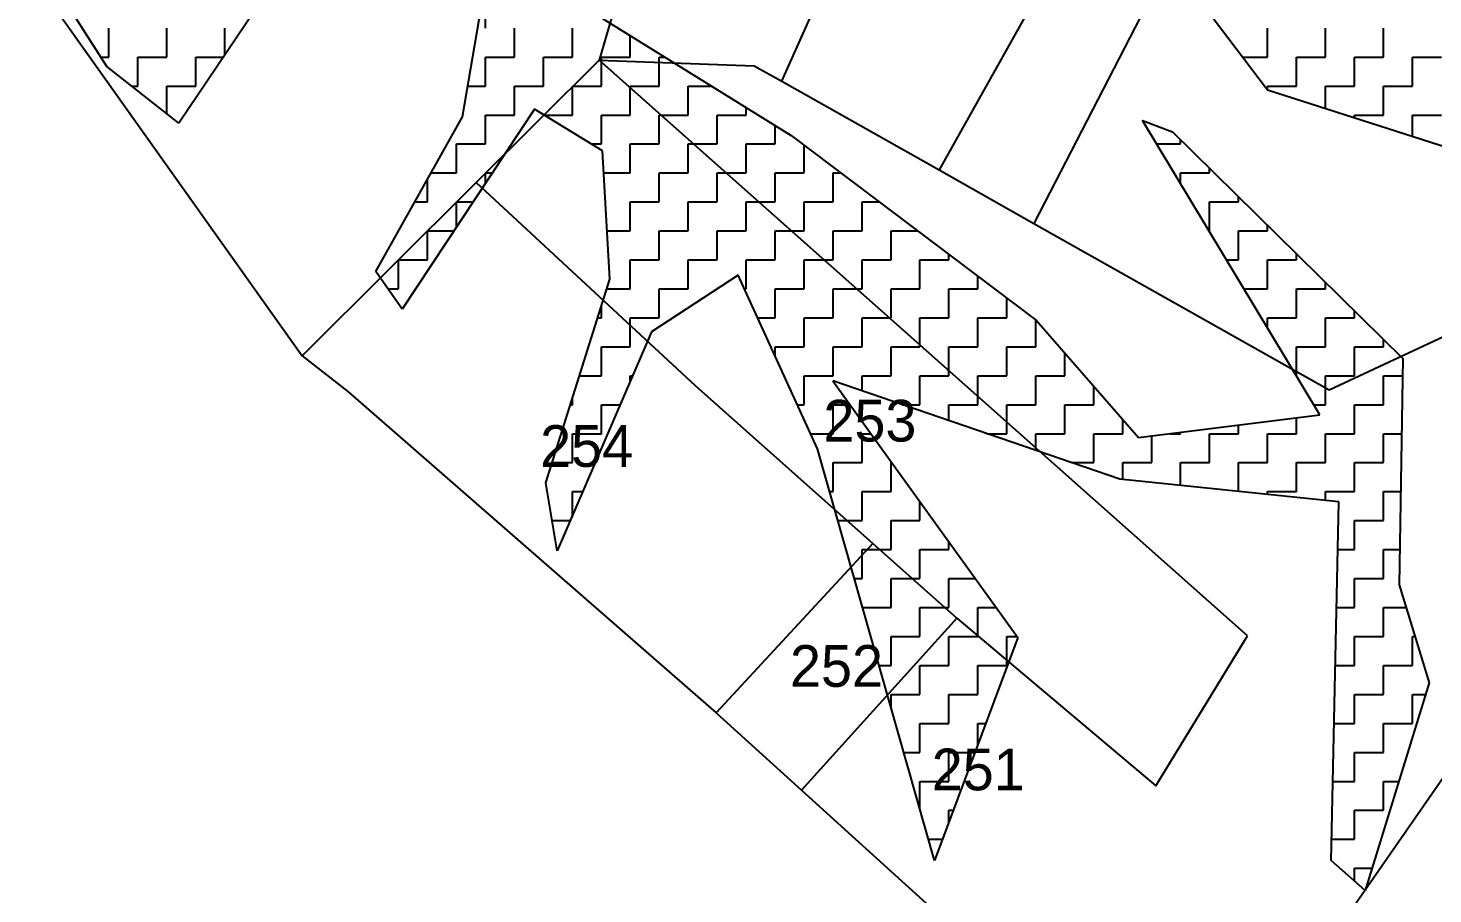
# Model space of a CAD drawing. Header units: metres. Extents: x 291362 to 296970, y 2012513 to 2016467.
# Drawn here: x 292072.6 to 292382.1, y 2013833.2 to 2014024 of the extents above; entities that cross this region are included whole.
import ezdxf
from ezdxf.enums import TextEntityAlignment as Align

# ---------------------------------------------------------------- set-up
doc = ezdxf.new("R2010")
doc.units = ezdxf.units.M
for name, color, linetype in [('POLY_HATCH', 12, 'Continuous'), ('POLY_PARCEL', 6, 'Continuous'), ('TEXT_PARCEL', 7, 'Continuous'), ('V_BOUND_LINE', 7, 'Continuous')]:
    doc.layers.add(name, color=color, linetype=linetype)
doc.styles.add('TEXT_MAP', font='')
doc.styles.get('TEXT_MAP').set_extended_font_data('Kruti Dev 050')

msp = doc.modelspace()

# ---------------------------------------------------------------- linework, layer by layer
at = {"layer": 'POLY_HATCH'}
for p, q in [((292251.63, 2014134.71), (292345.64, 2014010.36)), ((292168.3, 2014004.43), (292175.79, 2014048.5)), ((292129.87, 2014038.8), (292105.74, 2014003.04)), ((292089.93, 2014015.51), (292076.62, 2014036.3)), ((292199.08, 2014026.05), (292240.68, 2014000.27)), ((292105.74, 2014003.04), (292089.93, 2014015.51)), ((292345.64, 2014010.36), (292392.23, 2013995.39)), ((292149.16, 2013970.34), (292168.3, 2014004.43)), ((292184.11, 2014006.09), (292154.99, 2013962.02)), ((292199.08, 2013996.95), (292184.11, 2014006.09)), ((292357.16, 2013938.74), (292318.06, 2014003.6)), ((292318.06, 2014003.6), (292324.71, 2014001.1)), ((292324.71, 2014001.1), (292375.47, 2013951.21)), ((292240.68, 2014000.27), (292294.76, 2013959.53)), ((292200.75, 2013968.68), (292199.08, 2013996.95)), ((292154.99, 2013962.02), (292149.16, 2013970.34)), ((292229.03, 2013969.51), (292209.9, 2013957.03)), ((292246.51, 2013931.26), (292229.03, 2013969.51)), ((292186.6, 2013923.77), (292200.75, 2013968.68)), ((292294.76, 2013959.53), (292317.23, 2013933.75)), ((292209.9, 2013957.03), (292189.1, 2013908.81)), ((292375.47, 2013951.21), (292374.63, 2013901.32)), ((292313.07, 2013924.6), (292249.83, 2013946.22)), ((292249.83, 2013946.22), (292290.6, 2013889.68)), ((292317.23, 2013933.75), (292357.16, 2013938.74)), ((292272.3, 2013840.62), (292246.51, 2013931.26)), ((292189.1, 2013908.81), (292186.6, 2013923.77)), ((292361.32, 2013919.62), (292313.07, 2013924.6)), ((292359.66, 2013840.62), (292361.32, 2013919.62)), ((292374.63, 2013901.32), (292381.29, 2013879.7)), ((292290.6, 2013889.68), (292272.3, 2013840.62)), ((292381.29, 2013879.7), (292367.15, 2013833.97)), ((292367.15, 2013833.97), (292359.66, 2013840.62))]:
    msp.add_line(p, q, dxfattribs=at)
at = {"layer": 'POLY_HATCH', "linetype": 'Continuous'}
for p, q in [((292173.33, 2014023.96), (292173.33, 2014030.34)), ((292090.37, 2014017.58), (292090.37, 2014023.96)), ((292103.13, 2014017.58), (292103.13, 2014023.96)), ((292115.9, 2014018.09), (292115.9, 2014023.96)), ((292179.72, 2014017.58), (292179.72, 2014023.96)), ((292192.48, 2014017.58), (292192.48, 2014023.96)), ((292205.24, 2014017.58), (292205.24, 2014022.23)), ((292345.65, 2014017.58), (292345.65, 2014023.96)), ((292358.41, 2014017.58), (292358.41, 2014023.96)), ((292371.17, 2014017.58), (292371.17, 2014023.96)), ((292088.61, 2014017.58), (292090.37, 2014017.58)), ((292096.75, 2014017.58), (292103.13, 2014017.58)), ((292096.75, 2014011.19), (292096.75, 2014017.58)), ((292109.52, 2014017.58), (292115.55, 2014017.58)), ((292109.52, 2014011.19), (292109.52, 2014017.58)), ((292173.33, 2014017.58), (292179.72, 2014017.58)), ((292173.33, 2014011.19), (292173.33, 2014017.58)), ((292186.1, 2014017.58), (292192.48, 2014017.58)), ((292186.1, 2014011.19), (292186.1, 2014017.58)), ((292198.86, 2014017.58), (292205.24, 2014017.58)), ((292198.86, 2014011.19), (292198.86, 2014017.58)), ((292211.63, 2014017.58), (292212.76, 2014017.58)), ((292211.63, 2014011.19), (292211.63, 2014017.58)), ((292340.18, 2014017.58), (292345.65, 2014017.58)), ((292352.03, 2014017.58), (292358.41, 2014017.58)), ((292352.03, 2014011.19), (292352.03, 2014017.58)), ((292364.79, 2014017.58), (292371.17, 2014017.58)), ((292364.79, 2014011.19), (292364.79, 2014017.58)), ((292377.56, 2014017.58), (292383.94, 2014017.58)), ((292377.56, 2014011.19), (292377.56, 2014017.58)), ((292095.41, 2014011.19), (292096.75, 2014011.19)), ((292103.13, 2014011.19), (292109.52, 2014011.19)), ((292103.13, 2014005.1), (292103.13, 2014011.19)), ((292169.45, 2014011.19), (292173.33, 2014011.19)), ((292179.72, 2014011.19), (292186.1, 2014011.19)), ((292179.72, 2014004.81), (292179.72, 2014011.19)), ((292192.48, 2014011.19), (292198.86, 2014011.19)), ((292192.48, 2014004.81), (292192.48, 2014011.19)), ((292205.24, 2014011.19), (292211.63, 2014011.19)), ((292205.24, 2014004.81), (292205.24, 2014011.19)), ((292218.01, 2014011.19), (292223.06, 2014011.19)), ((292218.01, 2014004.81), (292218.01, 2014011.19)), ((292345.65, 2014011.19), (292352.03, 2014011.19)), ((292345.65, 2014010.35), (292345.65, 2014011.19)), ((292358.41, 2014011.19), (292364.79, 2014011.19)), ((292358.41, 2014006.25), (292358.41, 2014011.19)), ((292371.17, 2014011.19), (292377.56, 2014011.19)), ((292371.17, 2014004.81), (292371.17, 2014011.19)), ((292173.33, 2014004.81), (292179.72, 2014004.81)), ((292173.33, 2013998.43), (292173.33, 2014004.81)), ((292186.2, 2014004.81), (292192.48, 2014004.81)), ((292198.86, 2014004.81), (292205.24, 2014004.81)), ((292198.86, 2013998.43), (292198.86, 2014004.81)), ((292211.63, 2014004.81), (292218.01, 2014004.81)), ((292211.63, 2013998.43), (292211.63, 2014004.81)), ((292224.39, 2014004.81), (292230.77, 2014004.81)), ((292224.39, 2013998.43), (292224.39, 2014004.81)), ((292230.77, 2014004.81), (292230.77, 2014006.41)), ((292364.79, 2014004.81), (292371.17, 2014004.81)), ((292364.79, 2014004.2), (292364.79, 2014004.81)), ((292377.56, 2014004.81), (292383.94, 2014004.81)), ((292377.56, 2014000.1), (292377.56, 2014004.81)), ((292237.15, 2013998.43), (292237.15, 2014002.46)), ((292166.95, 2013998.43), (292173.33, 2013998.43)), ((292166.95, 2013992.05), (292166.95, 2013998.43)), ((292196.65, 2013998.43), (292198.86, 2013998.43)), ((292205.24, 2013998.43), (292211.63, 2013998.43)), ((292205.24, 2013992.05), (292205.24, 2013998.43)), ((292218.01, 2013998.43), (292224.39, 2013998.43)), ((292218.01, 2013992.05), (292218.01, 2013998.43)), ((292230.77, 2013998.43), (292237.15, 2013998.43)), ((292230.77, 2013992.05), (292230.77, 2013998.43)), ((292243.54, 2013992.05), (292243.54, 2013998.12)), ((292321.17, 2013998.43), (292326.5, 2013998.43)), ((292326.5, 2013998.43), (292326.5, 2013999.35)), ((292161.35, 2013992.05), (292166.95, 2013992.05)), ((292173.33, 2013992.05), (292174.83, 2013992.05)), ((292173.33, 2013989.79), (292173.33, 2013992.05)), ((292199.37, 2013992.05), (292205.24, 2013992.05)), ((292211.63, 2013992.05), (292218.01, 2013992.05)), ((292211.63, 2013985.67), (292211.63, 2013992.05)), ((292224.39, 2013992.05), (292230.77, 2013992.05)), ((292224.39, 2013985.67), (292224.39, 2013992.05)), ((292237.15, 2013992.05), (292243.54, 2013992.05)), ((292237.15, 2013985.67), (292237.15, 2013992.05)), ((292249.92, 2013992.05), (292251.6, 2013992.05)), ((292249.92, 2013985.67), (292249.92, 2013992.05)), ((292326.5, 2013992.05), (292332.88, 2013992.05)), ((292326.5, 2013989.59), (292326.5, 2013992.05)), ((292332.88, 2013992.05), (292332.88, 2013993.07)), ((292160.57, 2013985.67), (292160.57, 2013990.66)), ((292157.77, 2013985.67), (292160.57, 2013985.67)), ((292166.95, 2013985.67), (292170.61, 2013985.67)), ((292166.95, 2013980.13), (292166.95, 2013985.67)), ((292205.24, 2013985.67), (292211.63, 2013985.67)), ((292205.24, 2013979.28), (292205.24, 2013985.67)), ((292218.01, 2013985.67), (292224.39, 2013985.67)), ((292218.01, 2013979.28), (292218.01, 2013985.67)), ((292230.77, 2013985.67), (292237.15, 2013985.67)), ((292230.77, 2013979.28), (292230.77, 2013985.67)), ((292243.54, 2013985.67), (292249.92, 2013985.67)), ((292243.54, 2013979.28), (292243.54, 2013985.67)), ((292256.3, 2013985.67), (292260.07, 2013985.67)), ((292256.3, 2013979.28), (292256.3, 2013985.67)), ((292332.88, 2013985.67), (292339.26, 2013985.67)), ((292332.88, 2013979.28), (292332.88, 2013985.67)), ((292339.26, 2013985.67), (292339.26, 2013986.8)), ((292154.18, 2013979.28), (292154.19, 2013979.28)), ((292154.19, 2013979.28), (292154.19, 2013979.29)), ((292160.57, 2013979.28), (292166.39, 2013979.28)), ((292160.57, 2013972.9), (292160.57, 2013979.28)), ((292200.12, 2013979.28), (292205.24, 2013979.28)), ((292211.63, 2013979.28), (292218.01, 2013979.28)), ((292211.63, 2013972.9), (292211.63, 2013979.28)), ((292224.39, 2013979.28), (292230.77, 2013979.28)), ((292224.39, 2013972.9), (292224.39, 2013979.28)), ((292237.15, 2013979.28), (292243.54, 2013979.28)), ((292237.15, 2013972.9), (292237.15, 2013979.28)), ((292249.92, 2013979.28), (292256.3, 2013979.28)), ((292249.92, 2013972.9), (292249.92, 2013979.28)), ((292262.68, 2013979.28), (292268.54, 2013979.28)), ((292262.68, 2013972.9), (292262.68, 2013979.28)), ((292332.72, 2013979.28), (292332.88, 2013979.28)), ((292339.26, 2013979.28), (292345.65, 2013979.28)), ((292339.26, 2013972.9), (292339.26, 2013979.28)), ((292345.65, 2013979.28), (292345.65, 2013980.53)), ((292154.19, 2013972.9), (292160.57, 2013972.9)), ((292154.19, 2013966.52), (292154.19, 2013972.9)), ((292205.24, 2013972.9), (292211.63, 2013972.9)), ((292205.24, 2013966.52), (292205.24, 2013972.9)), ((292218.01, 2013972.9), (292224.39, 2013972.9)), ((292218.01, 2013966.52), (292218.01, 2013972.9)), ((292230.77, 2013972.9), (292237.15, 2013972.9)), ((292230.77, 2013966.52), (292230.77, 2013972.9)), ((292243.54, 2013972.9), (292249.92, 2013972.9)), ((292243.54, 2013966.52), (292243.54, 2013972.9)), ((292256.3, 2013972.9), (292262.68, 2013972.9)), ((292256.3, 2013966.52), (292256.3, 2013972.9)), ((292269.06, 2013972.9), (292275.45, 2013972.9)), ((292269.06, 2013966.52), (292269.06, 2013972.9)), ((292275.45, 2013972.9), (292275.45, 2013974.08)), ((292336.56, 2013972.9), (292339.26, 2013972.9)), ((292345.65, 2013972.9), (292352.03, 2013972.9)), ((292345.65, 2013966.52), (292345.65, 2013972.9)), ((292352.03, 2013972.9), (292352.03, 2013974.25)), ((292151.84, 2013966.52), (292154.19, 2013966.52)), ((292200.07, 2013966.52), (292205.24, 2013966.52)), ((292211.63, 2013966.52), (292218.01, 2013966.52)), ((292211.63, 2013960.14), (292211.63, 2013966.52)), ((292224.39, 2013966.52), (292224.45, 2013966.52)), ((292224.39, 2013966.48), (292224.39, 2013966.52)), ((292230.4, 2013966.52), (292230.77, 2013966.52)), ((292237.15, 2013966.52), (292243.54, 2013966.52)), ((292237.15, 2013960.14), (292237.15, 2013966.52)), ((292249.92, 2013966.52), (292256.3, 2013966.52)), ((292249.92, 2013960.14), (292249.92, 2013966.52)), ((292262.68, 2013966.52), (292269.06, 2013966.52)), ((292262.68, 2013960.14), (292262.68, 2013966.52)), ((292275.45, 2013966.52), (292281.83, 2013966.52)), ((292275.45, 2013960.14), (292275.45, 2013966.52)), ((292281.83, 2013966.52), (292281.83, 2013969.27)), ((292340.41, 2013966.52), (292345.65, 2013966.52)), ((292352.03, 2013966.52), (292358.41, 2013966.52)), ((292352.03, 2013960.14), (292352.03, 2013966.52)), ((292358.41, 2013966.52), (292358.41, 2013967.98)), ((292288.21, 2013960.14), (292288.21, 2013964.47)), ((292198.86, 2013960.14), (292198.86, 2013962.69)), ((292364.79, 2013960.14), (292364.79, 2013961.71)), ((292198.06, 2013960.14), (292198.86, 2013960.14)), ((292205.24, 2013960.14), (292211.63, 2013960.14)), ((292205.24, 2013953.76), (292205.24, 2013960.14)), ((292233.31, 2013960.14), (292237.15, 2013960.14)), ((292243.54, 2013960.14), (292249.92, 2013960.14)), ((292243.54, 2013953.76), (292243.54, 2013960.14)), ((292256.3, 2013960.14), (292262.68, 2013960.14)), ((292256.3, 2013953.76), (292256.3, 2013960.14)), ((292269.06, 2013960.14), (292275.45, 2013960.14)), ((292269.06, 2013953.76), (292269.06, 2013960.14)), ((292281.83, 2013960.14), (292288.21, 2013960.14)), ((292281.83, 2013953.76), (292281.83, 2013960.14)), ((292294.59, 2013953.76), (292294.59, 2013959.66)), ((292345.65, 2013960.14), (292352.03, 2013960.14)), ((292345.65, 2013957.84), (292345.65, 2013960.14)), ((292358.41, 2013960.14), (292364.79, 2013960.14)), ((292358.41, 2013953.76), (292358.41, 2013960.14)), ((292371.17, 2013953.76), (292371.17, 2013955.43)), ((292198.86, 2013953.76), (292205.24, 2013953.76)), ((292198.86, 2013947.38), (292198.86, 2013953.76)), ((292237.15, 2013953.76), (292243.54, 2013953.76)), ((292237.15, 2013951.73), (292237.15, 2013953.76)), ((292249.92, 2013953.76), (292256.3, 2013953.76)), ((292249.92, 2013947.38), (292249.92, 2013953.76)), ((292262.68, 2013953.76), (292269.06, 2013953.76)), ((292262.68, 2013947.38), (292262.68, 2013953.76)), ((292275.45, 2013953.76), (292281.83, 2013953.76)), ((292275.45, 2013947.38), (292275.45, 2013953.76)), ((292288.21, 2013953.76), (292294.59, 2013953.76)), ((292288.21, 2013947.38), (292288.21, 2013953.76)), ((292300.97, 2013947.38), (292300.97, 2013952.4)), ((292352.03, 2013953.76), (292358.41, 2013953.76)), ((292352.03, 2013947.38), (292352.03, 2013953.76)), ((292364.79, 2013953.76), (292371.17, 2013953.76)), ((292364.79, 2013947.38), (292364.79, 2013953.76)), ((292194.04, 2013947.38), (292198.86, 2013947.38)), ((292205.24, 2013947.38), (292205.73, 2013947.38)), ((292205.24, 2013946.24), (292205.24, 2013947.38)), ((292243.54, 2013947.38), (292249.92, 2013947.38)), ((292243.54, 2013940.99), (292243.54, 2013947.38)), ((292256.3, 2013947.38), (292262.68, 2013947.38)), ((292256.3, 2013944.01), (292256.3, 2013947.38)), ((292269.06, 2013947.38), (292275.45, 2013947.38)), ((292269.06, 2013940.99), (292269.06, 2013947.38)), ((292281.83, 2013947.38), (292288.21, 2013947.38)), ((292281.83, 2013940.99), (292281.83, 2013947.38)), ((292294.59, 2013947.38), (292300.97, 2013947.38)), ((292294.59, 2013940.99), (292294.59, 2013947.38)), ((292307.35, 2013940.99), (292307.35, 2013945.08)), ((292351.96, 2013947.38), (292352.03, 2013947.38)), ((292358.41, 2013947.38), (292364.79, 2013947.38)), ((292358.41, 2013940.99), (292358.41, 2013947.38)), ((292371.17, 2013947.38), (292375.4, 2013947.38)), ((292371.17, 2013940.99), (292371.17, 2013947.38)), ((292192.48, 2013940.99), (292192.48, 2013942.43)), ((292192.03, 2013940.99), (292192.48, 2013940.99)), ((292198.86, 2013940.99), (292202.98, 2013940.99)), ((292198.86, 2013934.61), (292198.86, 2013940.99)), ((292242.06, 2013940.99), (292243.54, 2013940.99)), ((292249.92, 2013940.99), (292253.61, 2013940.99)), ((292249.92, 2013934.61), (292249.92, 2013940.99)), ((292265.13, 2013940.99), (292269.06, 2013940.99)), ((292275.45, 2013940.99), (292281.83, 2013940.99)), ((292275.45, 2013937.47), (292275.45, 2013940.99)), ((292288.21, 2013940.99), (292294.59, 2013940.99)), ((292288.21, 2013934.61), (292288.21, 2013940.99)), ((292300.97, 2013940.99), (292307.35, 2013940.99)), ((292300.97, 2013934.61), (292300.97, 2013940.99)), ((292355.8, 2013940.99), (292358.41, 2013940.99)), ((292364.79, 2013940.99), (292371.17, 2013940.99)), ((292364.79, 2013934.61), (292364.79, 2013940.99)), ((292313.74, 2013934.61), (292313.74, 2013937.75)), ((292339.26, 2013934.61), (292339.26, 2013936.5)), ((292352.03, 2013934.61), (292352.03, 2013938.1)), ((292192.48, 2013934.61), (292198.86, 2013934.61)), ((292192.48, 2013928.23), (292192.48, 2013934.61)), ((292244.97, 2013934.61), (292249.92, 2013934.61)), ((292256.3, 2013934.61), (292258.21, 2013934.61)), ((292256.3, 2013928.23), (292256.3, 2013934.61)), ((292283.8, 2013934.61), (292288.21, 2013934.61)), ((292294.59, 2013934.61), (292300.97, 2013934.61)), ((292294.59, 2013930.92), (292294.59, 2013934.61)), ((292307.35, 2013934.61), (292313.74, 2013934.61)), ((292307.35, 2013928.23), (292307.35, 2013934.61)), ((292320.12, 2013928.23), (292320.12, 2013934.11)), ((292324.11, 2013934.61), (292326.5, 2013934.61)), ((292326.5, 2013934.61), (292326.5, 2013934.91)), ((292332.88, 2013934.61), (292339.26, 2013934.61)), ((292332.88, 2013928.23), (292332.88, 2013934.61)), ((292345.65, 2013934.61), (292352.03, 2013934.61)), ((292345.65, 2013928.23), (292345.65, 2013934.61)), ((292358.41, 2013934.61), (292364.79, 2013934.61)), ((292358.41, 2013928.23), (292358.41, 2013934.61)), ((292371.17, 2013934.61), (292375.19, 2013934.61)), ((292371.17, 2013928.23), (292371.17, 2013934.61)), ((292188.01, 2013928.23), (292192.48, 2013928.23)), ((292249.92, 2013928.23), (292256.3, 2013928.23)), ((292249.92, 2013921.85), (292249.92, 2013928.23)), ((292262.68, 2013928.23), (292262.81, 2013928.23)), ((292262.68, 2013921.85), (292262.68, 2013928.23)), ((292302.46, 2013928.23), (292307.35, 2013928.23)), ((292313.74, 2013928.23), (292320.12, 2013928.23)), ((292313.74, 2013924.54), (292313.74, 2013928.23)), ((292326.5, 2013928.23), (292332.88, 2013928.23)), ((292326.5, 2013923.22), (292326.5, 2013928.23)), ((292339.26, 2013928.23), (292345.65, 2013928.23)), ((292339.26, 2013921.9), (292339.26, 2013928.23)), ((292352.03, 2013928.23), (292358.41, 2013928.23)), ((292352.03, 2013921.85), (292352.03, 2013928.23)), ((292364.79, 2013928.23), (292371.17, 2013928.23)), ((292364.79, 2013921.85), (292364.79, 2013928.23)), ((292192.48, 2013921.85), (292194.72, 2013921.85)), ((292192.48, 2013916.65), (292192.48, 2013921.85)), ((292249.18, 2013921.85), (292249.92, 2013921.85)), ((292256.3, 2013921.85), (292262.68, 2013921.85)), ((292256.3, 2013915.47), (292256.3, 2013921.85)), ((292345.65, 2013921.85), (292352.03, 2013921.85)), ((292345.65, 2013921.24), (292345.65, 2013921.85)), ((292358.41, 2013921.85), (292364.79, 2013921.85)), ((292358.41, 2013919.92), (292358.41, 2013921.85)), ((292371.17, 2013921.85), (292374.98, 2013921.85)), ((292371.17, 2013915.47), (292371.17, 2013921.85)), ((292269.06, 2013915.47), (292269.06, 2013919.55)), ((292187.99, 2013915.47), (292191.97, 2013915.47)), ((292251, 2013915.47), (292256.3, 2013915.47)), ((292262.68, 2013915.47), (292269.06, 2013915.47)), ((292262.68, 2013909.08), (292262.68, 2013915.47)), ((292364.79, 2013915.47), (292371.17, 2013915.47)), ((292364.79, 2013909.08), (292364.79, 2013915.47)), ((292275.45, 2013909.08), (292275.45, 2013910.7)), ((292256.3, 2013909.08), (292262.68, 2013909.08)), ((292256.3, 2013902.7), (292256.3, 2013909.08)), ((292269.06, 2013909.08), (292275.45, 2013909.08)), ((292269.06, 2013902.7), (292269.06, 2013909.08)), ((292361.1, 2013909.08), (292364.79, 2013909.08)), ((292371.17, 2013909.08), (292374.76, 2013909.08)), ((292371.17, 2013902.7), (292371.17, 2013909.08)), ((292254.63, 2013902.7), (292256.3, 2013902.7)), ((292262.68, 2013902.7), (292269.06, 2013902.7)), ((292262.68, 2013896.32), (292262.68, 2013902.7)), ((292275.45, 2013902.7), (292281.21, 2013902.7)), ((292275.45, 2013896.32), (292275.45, 2013902.7)), ((292364.79, 2013902.7), (292371.17, 2013902.7)), ((292364.79, 2013896.32), (292364.79, 2013902.7)), ((292256.45, 2013896.32), (292262.68, 2013896.32)), ((292269.06, 2013896.32), (292275.45, 2013896.32)), ((292269.06, 2013889.94), (292269.06, 2013896.32)), ((292281.83, 2013896.32), (292285.82, 2013896.32)), ((292281.83, 2013889.94), (292281.83, 2013896.32)), ((292360.83, 2013896.32), (292364.79, 2013896.32)), ((292371.17, 2013896.32), (292376.17, 2013896.32)), ((292371.17, 2013889.94), (292371.17, 2013896.32)), ((292262.68, 2013889.94), (292269.06, 2013889.94)), ((292262.68, 2013883.56), (292262.68, 2013889.94)), ((292275.45, 2013889.94), (292281.83, 2013889.94)), ((292275.45, 2013883.56), (292275.45, 2013889.94)), ((292288.21, 2013889.94), (292290.42, 2013889.94)), ((292288.21, 2013883.56), (292288.21, 2013889.94)), ((292364.79, 2013889.94), (292371.17, 2013889.94)), ((292364.79, 2013883.56), (292364.79, 2013889.94)), ((292377.56, 2013889.94), (292378.14, 2013889.94)), ((292377.56, 2013883.56), (292377.56, 2013889.94)), ((292260.08, 2013883.56), (292262.68, 2013883.56)), ((292269.06, 2013883.56), (292275.45, 2013883.56)), ((292269.06, 2013877.17), (292269.06, 2013883.56)), ((292281.83, 2013883.56), (292288.21, 2013883.56)), ((292281.83, 2013877.17), (292281.83, 2013883.56)), ((292360.56, 2013883.56), (292364.79, 2013883.56)), ((292371.17, 2013883.56), (292377.56, 2013883.56)), ((292371.17, 2013877.17), (292371.17, 2013883.56)), ((292262.68, 2013877.17), (292269.06, 2013877.17)), ((292262.68, 2013874.42), (292262.68, 2013877.17)), ((292275.45, 2013877.17), (292281.83, 2013877.17)), ((292275.45, 2013870.79), (292275.45, 2013877.17)), ((292364.79, 2013877.17), (292371.17, 2013877.17)), ((292364.79, 2013870.79), (292364.79, 2013877.17)), ((292377.56, 2013877.17), (292380.51, 2013877.17)), ((292377.56, 2013870.79), (292377.56, 2013877.17)), ((292269.06, 2013870.79), (292275.45, 2013870.79)), ((292269.06, 2013864.41), (292269.06, 2013870.79)), ((292281.83, 2013870.79), (292283.55, 2013870.79)), ((292281.83, 2013866.16), (292281.83, 2013870.79)), ((292360.29, 2013870.79), (292364.79, 2013870.79)), ((292371.17, 2013870.79), (292377.56, 2013870.79)), ((292371.17, 2013864.41), (292371.17, 2013870.79)), ((292265.53, 2013864.41), (292269.06, 2013864.41)), ((292275.45, 2013864.41), (292281.17, 2013864.41)), ((292275.45, 2013858.03), (292275.45, 2013864.41)), ((292364.79, 2013864.41), (292371.17, 2013864.41)), ((292364.79, 2013858.03), (292364.79, 2013864.41)), ((292269.06, 2013858.03), (292275.45, 2013858.03)), ((292269.06, 2013851.99), (292269.06, 2013858.03)), ((292360.02, 2013858.03), (292364.79, 2013858.03)), ((292371.17, 2013858.03), (292374.59, 2013858.03)), ((292371.17, 2013851.65), (292371.17, 2013858.03)), ((292275.45, 2013851.65), (292276.41, 2013851.65)), ((292275.45, 2013849.06), (292275.45, 2013851.65)), ((292364.79, 2013851.65), (292371.17, 2013851.65)), ((292364.79, 2013845.26), (292364.79, 2013851.65)), ((292270.98, 2013845.26), (292274.03, 2013845.26)), ((292359.75, 2013845.26), (292364.79, 2013845.26)), ((292364.79, 2013838.88), (292368.66, 2013838.88)), ((292364.79, 2013836.06), (292364.79, 2013838.88))]:
    msp.add_line(p, q, dxfattribs=at)
at = {"layer": 'POLY_PARCEL'}
for p, q in [((292238.6, 2014012.28), (292272.98, 2014088.8)), ((292349.86, 2014088.8), (292294.17, 2013980.94)), ((292316.84, 2014070.57), (292273.29, 2013992.71)), ((292211.67, 2014062.2), (292198.36, 2014016.89)), ((292198.36, 2014016.89), (292171.31, 2013989.95)), ((292341.23, 2013890.06), (292198.36, 2014016.89)), ((292198.36, 2014016.89), (292232.56, 2014015.68)), ((292232.56, 2014015.68), (292238.6, 2014012.28)), ((292238.6, 2014012.28), (292273.29, 2013992.71)), ((292273.29, 2013992.71), (292294.17, 2013980.94)), ((292171.31, 2013989.95), (292132.96, 2013951.76)), ((292171.31, 2013989.95), (292219.51, 2013945.23)), ((292294.17, 2013980.94), (292359.22, 2013944.26)), ((292359.22, 2013944.26), (292387.69, 2013957.6)), ((292219.51, 2013945.23), (292258.66, 2013910.45)), ((292258.66, 2013910.45), (292224.15, 2013873.12)), ((292258.66, 2013910.45), (292277.17, 2013894)), ((292277.17, 2013894), (292242.94, 2013856.12)), ((292277.17, 2013894), (292321.03, 2013857.06)), ((292321.03, 2013857.06), (292341.23, 2013890.06)), ((292395.32, 2013874.63), (292362.79, 2013827.84))]:
    msp.add_line(p, q, dxfattribs=at)
at = {"layer": 'V_BOUND_LINE'}
for p, q in [((292057.27, 2014058.18), (292132.96, 2013951.76)), ((292132.96, 2013951.76), (292142.97, 2013943.9)), ((292142.97, 2013943.9), (292224.15, 2013873.12)), ((292224.15, 2013873.12), (292242.94, 2013856.12)), ((292242.94, 2013856.12), (292292.57, 2013811.2))]:
    msp.add_line(p, q, dxfattribs=at)

# ---------------------------------------------------------------- texts
at = {"layer": 'TEXT_PARCEL', "style": 'TEXT_MAP'}
for s, p in [('253', (292258.03, 2013937.48)), ('254', (292195.62, 2013931.9)), ('252', (292250.67, 2013883.45)), ('251', (292281.9, 2013860.65))]:
    msp.add_text(s, height=9.19, dxfattribs=at).set_placement(p, align=Align.MIDDLE)

doc.saveas('drawing.dxf')
